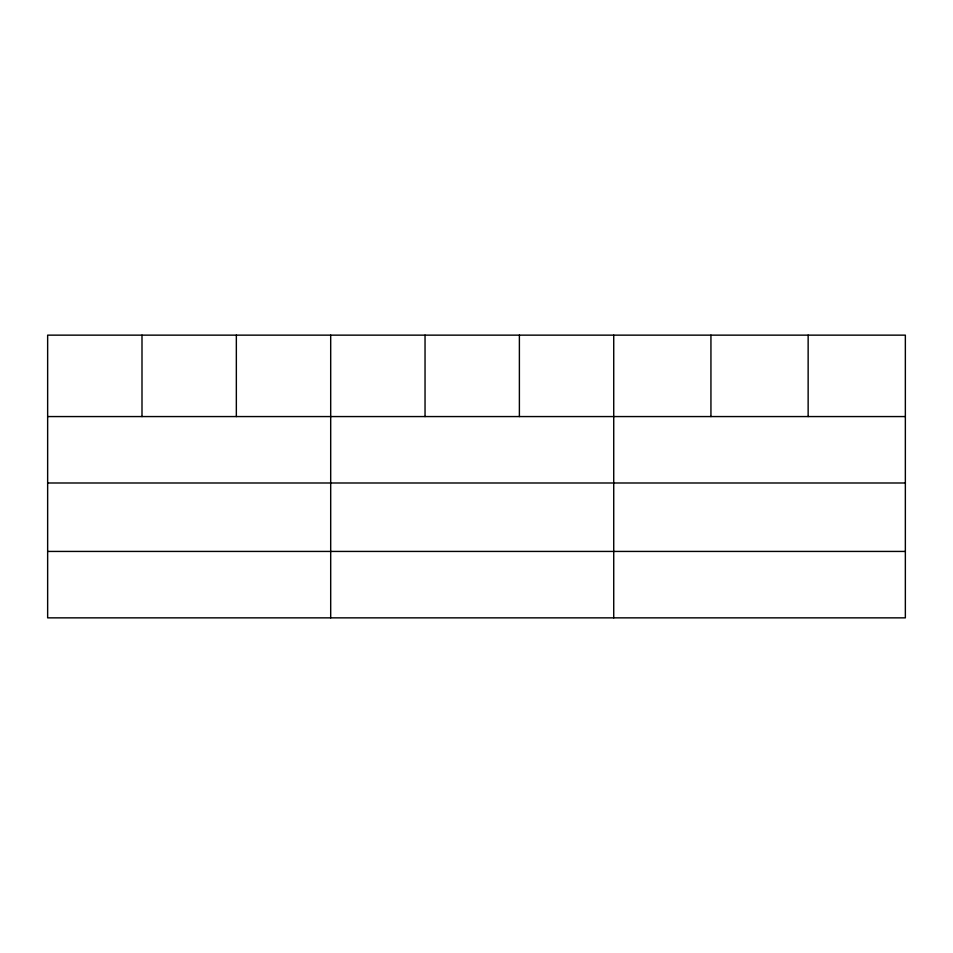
<?xml version="1.0" encoding="UTF-8"?>
<svg xmlns="http://www.w3.org/2000/svg" width="953" height="953" viewBox="0 0 953 953"><rect width="100%" height="100%" fill="white"/><g stroke="black" fill="none" stroke-linecap="round" stroke-linejoin="round"><path stroke-width="1.43" d="M905.35 482.992L905.35 335.146L47.65 335.146L47.65 617.854L905.35 617.854L905.35 482.992L47.65 482.992M47.65 416.568L905.35 416.568M47.65 551.43L905.35 551.43M808.144 335.146L808.144 416.568M710.938 335.146L710.938 416.568M613.732 335.146L613.732 617.854M519.385 335.146L519.385 416.568M425.038 335.146L425.038 416.568M330.691 335.146L330.691 617.854M236.344 335.146L236.344 416.568M141.997 335.146L141.997 416.568"/></g></svg>
